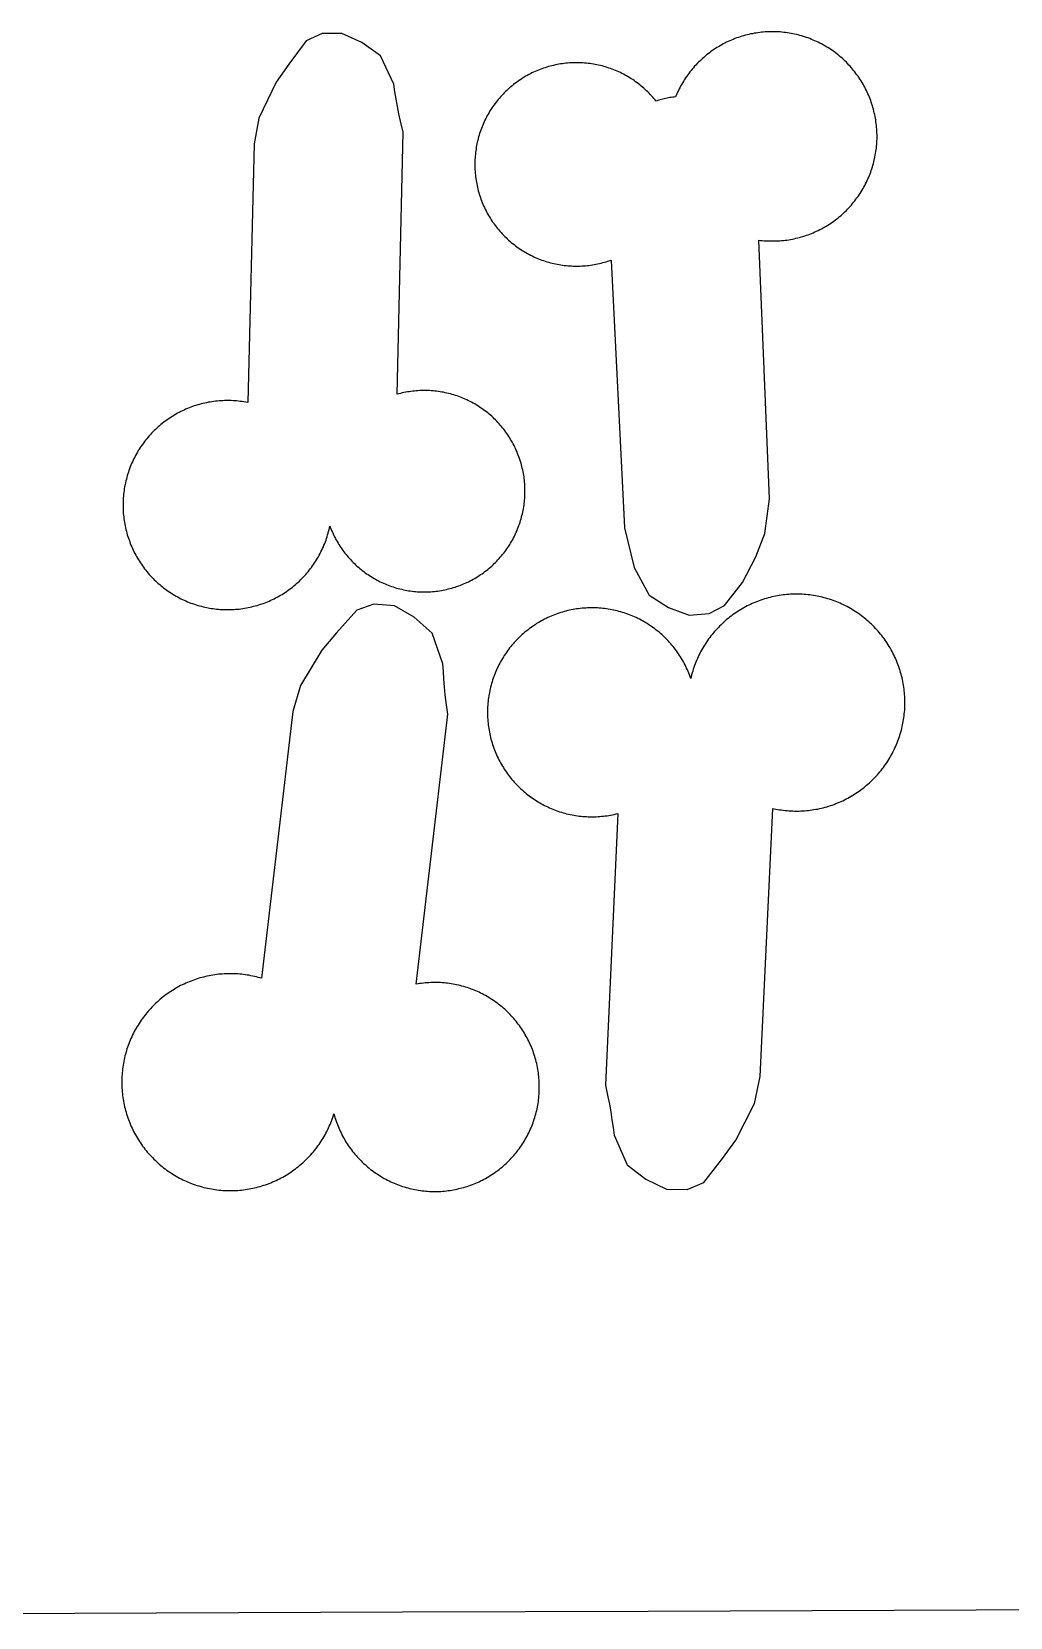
# Model space of a CAD drawing. Extents: x -246 to 246, y -104 to 199.
# Drawn here: x 42.08 to 54.1, y 158.83 to 178.31 of the extents above; entities that cross this region are included whole.
import ezdxf

# ---------------------------------------------------------------- set-up
doc = ezdxf.new("R2010")
doc.units = 0
doc.layers.add('Add_Red', color=1, linetype='Continuous')
doc.layers.add('Outline_Red', color=1, linetype='Continuous')

msp = doc.modelspace()

# ---------------------------------------------------------------- linework, layer by layer
at = {"layer": 'Add_Red'}
for points in [[(44.515, 171.213), (44.538, 171.213), (44.56, 171.214), (44.582, 171.216), (44.605, 171.218), (44.627, 171.22), (44.649, 171.223), (44.672, 171.226), (44.694, 171.229), (44.716, 171.233), (44.738, 171.238), (44.76, 171.242), (44.782, 171.247), (44.803, 171.253), (44.825, 171.258), (44.847, 171.265), (44.868, 171.271), (44.889, 171.278), (44.911, 171.285), (44.932, 171.293), (44.953, 171.301), (44.973, 171.309), (44.994, 171.318), (45.014, 171.327), (45.035, 171.336), (45.055, 171.346), (45.075, 171.356), (45.095, 171.367), (45.114, 171.378), (45.134, 171.389), (45.153, 171.4), (45.172, 171.412), (45.191, 171.424), (45.209, 171.437), (45.228, 171.45), (45.246, 171.463), (45.264, 171.476), (45.282, 171.49), (45.299, 171.504), (45.316, 171.519), (45.333, 171.533), (45.35, 171.548), (45.366, 171.564), (45.382, 171.579), (45.398, 171.595), (45.414, 171.611), (45.429, 171.627), (45.444, 171.644), (45.459, 171.661), (45.473, 171.678), (45.487, 171.696), (45.501, 171.713), (45.515, 171.731), (45.528, 171.749), (45.541, 171.768), (45.553, 171.786), (45.566, 171.805), (45.578, 171.824), (45.589, 171.843), (45.6, 171.862), (45.611, 171.882), (45.622, 171.902), (45.632, 171.922), (45.642, 171.942), (45.651, 171.962), (45.661, 171.983), (45.669, 172.003), (45.678, 172.024), (45.686, 172.045), (45.694, 172.066), (45.701, 172.087), (45.708, 172.108), (45.714, 172.13), (45.721, 172.151), (45.726, 172.173), (45.732, 172.195), (45.737, 172.217), (45.742, 172.239), (45.755, 172.204), (45.763, 172.184), (45.772, 172.164), (45.781, 172.144), (45.79, 172.125), (45.8, 172.106), (45.81, 172.086), (45.82, 172.067), (45.831, 172.049), (45.842, 172.03), (45.853, 172.012), (45.865, 171.993), (45.877, 171.975), (45.889, 171.958), (45.901, 171.94), (45.914, 171.923), (45.927, 171.906), (45.941, 171.889), (45.954, 171.872), (45.968, 171.856), (45.983, 171.839), (45.997, 171.824), (46.012, 171.808), (46.027, 171.793), (46.043, 171.777), (46.058, 171.763), (46.074, 171.748), (46.091, 171.734), (46.107, 171.72), (46.124, 171.706), (46.14, 171.692), (46.158, 171.679), (46.175, 171.666), (46.193, 171.654), (46.21, 171.642), (46.228, 171.63), (46.247, 171.618), (46.265, 171.607), (46.284, 171.596), (46.302, 171.585), (46.321, 171.575), (46.34, 171.565), (46.36, 171.555), (46.379, 171.546), (46.399, 171.537), (46.419, 171.529), (46.439, 171.52), (46.459, 171.512), (46.479, 171.505), (46.499, 171.498), (46.52, 171.491), (46.54, 171.484), (46.561, 171.478), (46.582, 171.472), (46.603, 171.467), (46.624, 171.462), (46.645, 171.457), (46.666, 171.453), (46.687, 171.449), (46.709, 171.445), (46.73, 171.442), (46.751, 171.439), (46.773, 171.437), (46.794, 171.435), (46.816, 171.433), (46.837, 171.432), (46.859, 171.431), (46.881, 171.43), (46.902, 171.43), (46.94, 171.431), (46.961, 171.432), (46.983, 171.433), (47.004, 171.434), (47.026, 171.436), (47.047, 171.439), (47.069, 171.441), (47.09, 171.445), (47.111, 171.448), (47.133, 171.452), (47.154, 171.456), (47.175, 171.461), (47.196, 171.466), (47.217, 171.471), (47.238, 171.477), (47.258, 171.483), (47.279, 171.489), (47.299, 171.496), (47.325, 171.505), (47.345, 171.512), (47.366, 171.52), (47.385, 171.529), (47.405, 171.537), (47.425, 171.546), (47.444, 171.555), (47.464, 171.565), (47.483, 171.575), (47.502, 171.585), (47.521, 171.596), (47.539, 171.607), (47.558, 171.618), (47.576, 171.63), (47.594, 171.642), (47.612, 171.654), (47.629, 171.666), (47.647, 171.679), (47.664, 171.692), (47.681, 171.706), (47.697, 171.72), (47.714, 171.734), (47.73, 171.748), (47.746, 171.763), (47.761, 171.777), (47.777, 171.793), (47.792, 171.808), (47.807, 171.824), (47.821, 171.839), (47.836, 171.856), (47.85, 171.872), (47.863, 171.889), (47.877, 171.906), (47.89, 171.923), (47.903, 171.94), (47.915, 171.958), (47.928, 171.975), (47.94, 171.993), (47.951, 172.012), (47.962, 172.03), (47.973, 172.049), (47.984, 172.067), (47.994, 172.086), (48.004, 172.106), (48.014, 172.125), (48.023, 172.144), (48.032, 172.164), (48.041, 172.184), (48.049, 172.204), (48.057, 172.224), (48.065, 172.244), (48.072, 172.264), (48.079, 172.285), (48.085, 172.306), (48.091, 172.326), (48.097, 172.347), (48.102, 172.368), (48.107, 172.389), (48.112, 172.41), (48.116, 172.431), (48.12, 172.452), (48.124, 172.474), (48.127, 172.495), (48.13, 172.516), (48.132, 172.538), (48.134, 172.559), (48.136, 172.581), (48.137, 172.602), (48.138, 172.624), (48.139, 172.646), (48.139, 172.667), (48.139, 172.693), (48.138, 172.715), (48.137, 172.736), (48.136, 172.758), (48.134, 172.779), (48.132, 172.801), (48.129, 172.822), (48.127, 172.844), (48.123, 172.865), (48.12, 172.886), (48.116, 172.907), (48.111, 172.929), (48.106, 172.95), (48.101, 172.971), (48.096, 172.991), (48.09, 173.012), (48.084, 173.033), (48.072, 173.07), (48.065, 173.09), (48.057, 173.111), (48.049, 173.131), (48.041, 173.151), (48.032, 173.17), (48.023, 173.19), (48.014, 173.209), (48.004, 173.229), (47.994, 173.248), (47.984, 173.267), (47.973, 173.286), (47.962, 173.304), (47.951, 173.323), (47.94, 173.341), (47.928, 173.359), (47.915, 173.377), (47.903, 173.394), (47.89, 173.412), (47.877, 173.429), (47.863, 173.446), (47.85, 173.462), (47.836, 173.479), (47.821, 173.495), (47.807, 173.511), (47.792, 173.527), (47.777, 173.542), (47.761, 173.557), (47.746, 173.572), (47.73, 173.587), (47.714, 173.601), (47.697, 173.615), (47.681, 173.629), (47.664, 173.642), (47.647, 173.655), (47.629, 173.668), (47.612, 173.681), (47.594, 173.693), (47.576, 173.705), (47.558, 173.716), (47.539, 173.728), (47.521, 173.739), (47.502, 173.749), (47.483, 173.759), (47.464, 173.769), (47.444, 173.779), (47.425, 173.788), (47.405, 173.797), (47.385, 173.806), (47.366, 173.814), (47.345, 173.822), (47.325, 173.83), (47.305, 173.837), (47.284, 173.844), (47.264, 173.85), (47.243, 173.856), (47.222, 173.862), (47.201, 173.868), (47.18, 173.873), (47.159, 173.877), (47.138, 173.882), (47.117, 173.885), (47.096, 173.889), (47.074, 173.892), (47.053, 173.895), (47.031, 173.897), (47.01, 173.9), (46.988, 173.901), (46.967, 173.903), (46.945, 173.903), (46.924, 173.904), (46.902, 173.904), (46.866, 173.904), (46.845, 173.903), (46.823, 173.902), (46.802, 173.9), (46.78, 173.898), (46.759, 173.896), (46.737, 173.893), (46.716, 173.89), (46.695, 173.887), (46.673, 173.883), (46.652, 173.879), (46.631, 173.874), (46.61, 173.869), (46.589, 173.864), (46.568, 173.858), (46.641, 177.077), (46.608, 177.212), (46.589, 177.302), (46.571, 177.392), (46.554, 177.483), (46.539, 177.574), (46.526, 177.666), (46.364, 178.015), (46.135, 178.18), (45.889, 178.292), (45.645, 178.289), (45.45, 178.202), (45.236, 177.912), (45.082, 177.692), (44.87, 177.252), (44.812, 176.934), (44.735, 173.756), (44.707, 173.761), (44.684, 173.765), (44.662, 173.768), (44.64, 173.771), (44.618, 173.774), (44.595, 173.776), (44.573, 173.778), (44.551, 173.779), (44.528, 173.78), (44.506, 173.78), (44.484, 173.781), (44.448, 173.78), (44.425, 173.779), (44.403, 173.778), (44.381, 173.777), (44.358, 173.775), (44.336, 173.772), (44.314, 173.769), (44.292, 173.766), (44.269, 173.763), (44.247, 173.759), (44.225, 173.754), (44.203, 173.75), (44.182, 173.745), (44.16, 173.739), (44.138, 173.733), (44.117, 173.727), (44.095, 173.721), (44.074, 173.714), (44.053, 173.706), (44.032, 173.699), (44.011, 173.69), (43.99, 173.682), (43.969, 173.673), (43.949, 173.664), (43.929, 173.655), (43.909, 173.645), (43.889, 173.635), (43.869, 173.624), (43.849, 173.613), (43.83, 173.602), (43.811, 173.59), (43.792, 173.578), (43.773, 173.566), (43.754, 173.554), (43.736, 173.541), (43.718, 173.527), (43.7, 173.514), (43.682, 173.5), (43.665, 173.486), (43.648, 173.472), (43.631, 173.457), (43.614, 173.442), (43.598, 173.426), (43.582, 173.411), (43.566, 173.395), (43.55, 173.379), (43.535, 173.362), (43.52, 173.346), (43.506, 173.329), (43.491, 173.312), (43.477, 173.294), (43.463, 173.276), (43.45, 173.259), (43.437, 173.24), (43.424, 173.222), (43.411, 173.203), (43.399, 173.185), (43.387, 173.166), (43.376, 173.146), (43.365, 173.127), (43.354, 173.107), (43.343, 173.087), (43.333, 173.067), (43.323, 173.047), (43.314, 173.027), (43.305, 173.006), (43.296, 172.986), (43.288, 172.965), (43.28, 172.944), (43.272, 172.923), (43.265, 172.902), (43.258, 172.88), (43.252, 172.859), (43.245, 172.837), (43.24, 172.816), (43.234, 172.794), (43.229, 172.772), (43.225, 172.75), (43.219, 172.719), (43.215, 172.697), (43.212, 172.675), (43.209, 172.653), (43.206, 172.631), (43.204, 172.608), (43.202, 172.586), (43.201, 172.564), (43.2, 172.541), (43.199, 172.519), (43.199, 172.496), (43.2, 172.463), (43.201, 172.44), (43.202, 172.418), (43.203, 172.395), (43.205, 172.373), (43.208, 172.351), (43.21, 172.329), (43.213, 172.306), (43.217, 172.284), (43.221, 172.262), (43.225, 172.24), (43.23, 172.218), (43.235, 172.196), (43.24, 172.175), (43.246, 172.153), (43.252, 172.131), (43.259, 172.11), (43.266, 172.089), (43.273, 172.068), (43.281, 172.046), (43.289, 172.026), (43.297, 172.005), (43.306, 171.984), (43.315, 171.964), (43.324, 171.943), (43.334, 171.923), (43.344, 171.903), (43.355, 171.883), (43.366, 171.864), (43.377, 171.844), (43.389, 171.825), (43.401, 171.806), (43.413, 171.787), (43.425, 171.769), (43.438, 171.75), (43.451, 171.732), (43.465, 171.714), (43.479, 171.697), (43.493, 171.679), (43.507, 171.662), (43.522, 171.645), (43.537, 171.629), (43.552, 171.612), (43.568, 171.596), (43.584, 171.58), (43.6, 171.565), (43.616, 171.549), (43.633, 171.534), (43.65, 171.52), (43.667, 171.505), (43.684, 171.491), (43.702, 171.477), (43.72, 171.464), (43.738, 171.451), (43.756, 171.438), (43.775, 171.425), (43.794, 171.413), (43.813, 171.401), (43.832, 171.39), (43.851, 171.379), (43.871, 171.368), (43.891, 171.357), (43.911, 171.347), (43.931, 171.337), (43.951, 171.328), (43.972, 171.319), (43.992, 171.31), (44.013, 171.301), (44.034, 171.293), (44.055, 171.286), (44.076, 171.278), (44.098, 171.272), (44.119, 171.265), (44.141, 171.259), (44.162, 171.253), (44.184, 171.248), (44.206, 171.243), (44.228, 171.238), (44.261, 171.232), (44.283, 171.228), (44.305, 171.225), (44.327, 171.222), (44.349, 171.219), (44.372, 171.217), (44.394, 171.215), (44.416, 171.214), (44.439, 171.213), (44.461, 171.212), (44.484, 171.212), (44.515, 171.213)], [(50.401, 171.164), (50.59, 171.264), (50.81, 171.544), (50.977, 171.86), (51.086, 172.148), (51.144, 172.572), (51.011, 175.752), (51.033, 175.749), (51.055, 175.747), (51.078, 175.745), (51.1, 175.743), (51.122, 175.742), (51.145, 175.741), (51.179, 175.741), (51.202, 175.741), (51.224, 175.742), (51.247, 175.743), (51.269, 175.744), (51.291, 175.746), (51.314, 175.748), (51.336, 175.75), (51.358, 175.753), (51.38, 175.757), (51.403, 175.76), (51.425, 175.764), (51.447, 175.769), (51.469, 175.774), (51.49, 175.779), (51.512, 175.785), (51.534, 175.791), (51.555, 175.797), (51.577, 175.804), (51.598, 175.811), (51.619, 175.818), (51.64, 175.826), (51.661, 175.834), (51.682, 175.843), (51.702, 175.852), (51.723, 175.861), (51.743, 175.871), (51.763, 175.881), (51.783, 175.891), (51.803, 175.902), (51.822, 175.913), (51.841, 175.924), (51.861, 175.936), (51.88, 175.948), (51.898, 175.961), (51.917, 175.973), (51.935, 175.986), (51.953, 176), (51.971, 176.013), (51.988, 176.027), (52.006, 176.042), (52.023, 176.056), (52.04, 176.071), (52.056, 176.086), (52.072, 176.102), (52.088, 176.117), (52.104, 176.133), (52.12, 176.15), (52.135, 176.166), (52.15, 176.183), (52.164, 176.2), (52.178, 176.217), (52.192, 176.235), (52.206, 176.253), (52.219, 176.271), (52.232, 176.289), (52.245, 176.308), (52.258, 176.326), (52.27, 176.345), (52.281, 176.364), (52.293, 176.384), (52.304, 176.403), (52.314, 176.423), (52.325, 176.443), (52.335, 176.463), (52.344, 176.483), (52.354, 176.504), (52.363, 176.524), (52.371, 176.545), (52.38, 176.566), (52.387, 176.587), (52.395, 176.608), (52.402, 176.629), (52.409, 176.651), (52.415, 176.672), (52.421, 176.694), (52.427, 176.715), (52.435, 176.75), (52.44, 176.772), (52.444, 176.794), (52.448, 176.817), (52.451, 176.839), (52.454, 176.861), (52.457, 176.883), (52.459, 176.906), (52.461, 176.928), (52.463, 176.95), (52.464, 176.973), (52.465, 176.995), (52.465, 177.026), (52.465, 177.049), (52.464, 177.071), (52.463, 177.094), (52.462, 177.116), (52.46, 177.139), (52.458, 177.161), (52.455, 177.183), (52.452, 177.205), (52.449, 177.228), (52.445, 177.25), (52.441, 177.272), (52.437, 177.294), (52.432, 177.316), (52.427, 177.337), (52.421, 177.359), (52.415, 177.381), (52.409, 177.402), (52.402, 177.424), (52.395, 177.445), (52.387, 177.466), (52.38, 177.487), (52.371, 177.508), (52.363, 177.529), (52.354, 177.549), (52.344, 177.57), (52.335, 177.59), (52.325, 177.61), (52.314, 177.63), (52.304, 177.65), (52.293, 177.669), (52.281, 177.689), (52.27, 177.708), (52.258, 177.727), (52.245, 177.745), (52.232, 177.764), (52.219, 177.782), (52.206, 177.8), (52.192, 177.818), (52.178, 177.836), (52.164, 177.853), (52.15, 177.87), (52.135, 177.887), (52.12, 177.903), (52.104, 177.92), (52.088, 177.936), (52.072, 177.951), (52.056, 177.967), (52.04, 177.982), (52.023, 177.997), (52.006, 178.011), (51.988, 178.026), (51.971, 178.04), (51.953, 178.053), (51.935, 178.067), (51.917, 178.08), (51.898, 178.092), (51.88, 178.105), (51.861, 178.117), (51.841, 178.128), (51.822, 178.14), (51.803, 178.151), (51.783, 178.162), (51.763, 178.172), (51.743, 178.182), (51.723, 178.192), (51.702, 178.201), (51.682, 178.21), (51.661, 178.218), (51.64, 178.227), (51.619, 178.235), (51.598, 178.242), (51.561, 178.254), (51.539, 178.261), (51.518, 178.267), (51.496, 178.272), (51.474, 178.278), (51.452, 178.283), (51.43, 178.287), (51.408, 178.292), (51.386, 178.295), (51.364, 178.299), (51.342, 178.302), (51.319, 178.304), (51.297, 178.307), (51.275, 178.309), (51.252, 178.31), (51.23, 178.311), (51.208, 178.312), (51.179, 178.312), (51.157, 178.312), (51.134, 178.311), (51.112, 178.31), (51.09, 178.309), (51.067, 178.307), (51.045, 178.305), (51.023, 178.302), (51, 178.3), (50.978, 178.296), (50.956, 178.293), (50.934, 178.288), (50.912, 178.284), (50.89, 178.279), (50.868, 178.274), (50.847, 178.268), (50.825, 178.262), (50.803, 178.256), (50.782, 178.249), (50.761, 178.242), (50.74, 178.235), (50.719, 178.227), (50.698, 178.218), (50.677, 178.21), (50.656, 178.201), (50.636, 178.192), (50.616, 178.182), (50.596, 178.172), (50.576, 178.162), (50.556, 178.151), (50.536, 178.14), (50.517, 178.128), (50.498, 178.117), (50.479, 178.105), (50.46, 178.092), (50.442, 178.08), (50.424, 178.067), (50.406, 178.053), (50.388, 178.04), (50.37, 178.026), (50.353, 178.011), (50.336, 177.997), (50.319, 177.982), (50.303, 177.967), (50.286, 177.951), (50.27, 177.936), (50.254, 177.92), (50.239, 177.903), (50.224, 177.887), (50.209, 177.87), (50.194, 177.853), (50.18, 177.836), (50.166, 177.818), (50.153, 177.8), (50.139, 177.782), (50.126, 177.764), (50.113, 177.745), (50.101, 177.727), (50.089, 177.708), (50.077, 177.689), (50.066, 177.669), (50.055, 177.65), (50.044, 177.63), (50.034, 177.61), (50.024, 177.59), (50.014, 177.57), (50.005, 177.549), (49.988, 177.511), (49.971, 177.509), (49.954, 177.507), (49.936, 177.504), (49.919, 177.502), (49.902, 177.499), (49.885, 177.495), (49.867, 177.492), (49.85, 177.488), (49.833, 177.484), (49.817, 177.479), (49.8, 177.475), (49.783, 177.47), (49.751, 177.459), (49.737, 177.476), (49.723, 177.493), (49.709, 177.509), (49.694, 177.525), (49.679, 177.541), (49.664, 177.557), (49.649, 177.572), (49.633, 177.587), (49.617, 177.602), (49.601, 177.617), (49.584, 177.631), (49.568, 177.645), (49.551, 177.659), (49.533, 177.672), (49.516, 177.686), (49.498, 177.698), (49.481, 177.711), (49.463, 177.723), (49.444, 177.735), (49.426, 177.747), (49.407, 177.758), (49.388, 177.769), (49.369, 177.779), (49.35, 177.79), (49.33, 177.8), (49.311, 177.809), (49.291, 177.818), (49.271, 177.827), (49.251, 177.836), (49.231, 177.844), (49.211, 177.852), (49.19, 177.859), (49.169, 177.866), (49.149, 177.873), (49.128, 177.879), (49.107, 177.885), (49.086, 177.891), (49.065, 177.896), (49.043, 177.901), (49.022, 177.906), (49.001, 177.91), (48.979, 177.914), (48.958, 177.917), (48.936, 177.92), (48.914, 177.923), (48.893, 177.925), (48.871, 177.927), (48.849, 177.929), (48.828, 177.93), (48.806, 177.931), (48.772, 177.931), (48.75, 177.931), (48.729, 177.93), (48.707, 177.929), (48.685, 177.928), (48.663, 177.926), (48.642, 177.924), (48.62, 177.922), (48.598, 177.919), (48.577, 177.916), (48.555, 177.912), (48.534, 177.908), (48.512, 177.904), (48.491, 177.899), (48.47, 177.894), (48.449, 177.889), (48.428, 177.883), (48.407, 177.877), (48.386, 177.87), (48.365, 177.863), (48.345, 177.856), (48.324, 177.848), (48.304, 177.84), (48.284, 177.832), (48.264, 177.823), (48.244, 177.814), (48.224, 177.805), (48.205, 177.795), (48.186, 177.785), (48.166, 177.774), (48.147, 177.764), (48.129, 177.753), (48.105, 177.738), (48.087, 177.726), (48.069, 177.714), (48.051, 177.702), (48.033, 177.689), (48.015, 177.676), (47.998, 177.663), (47.981, 177.649), (47.964, 177.635), (47.948, 177.621), (47.932, 177.606), (47.916, 177.591), (47.9, 177.576), (47.884, 177.561), (47.869, 177.545), (47.854, 177.529), (47.84, 177.513), (47.825, 177.497), (47.811, 177.48), (47.797, 177.463), (47.784, 177.446), (47.771, 177.429), (47.758, 177.411), (47.745, 177.393), (47.733, 177.375), (47.721, 177.357), (47.709, 177.339), (47.698, 177.32), (47.687, 177.301), (47.676, 177.282), (47.666, 177.263), (47.656, 177.244), (47.647, 177.224), (47.637, 177.204), (47.628, 177.184), (47.62, 177.164), (47.611, 177.144), (47.604, 177.124), (47.596, 177.103), (47.589, 177.083), (47.582, 177.062), (47.576, 177.041), (47.569, 177.02), (47.564, 176.999), (47.558, 176.978), (47.553, 176.957), (47.549, 176.936), (47.545, 176.914), (47.541, 176.893), (47.537, 176.871), (47.534, 176.85), (47.531, 176.828), (47.529, 176.806), (47.527, 176.785), (47.525, 176.763), (47.524, 176.741), (47.523, 176.719), (47.523, 176.682), (47.523, 176.66), (47.523, 176.638), (47.524, 176.616), (47.526, 176.595), (47.527, 176.573), (47.53, 176.551), (47.532, 176.529), (47.535, 176.508), (47.538, 176.486), (47.542, 176.465), (47.546, 176.443), (47.55, 176.422), (47.555, 176.401), (47.56, 176.379), (47.565, 176.358), (47.571, 176.337), (47.577, 176.316), (47.584, 176.296), (47.591, 176.275), (47.598, 176.254), (47.606, 176.234), (47.614, 176.214), (47.622, 176.193), (47.631, 176.173), (47.64, 176.154), (47.65, 176.132), (47.66, 176.113), (47.67, 176.093), (47.68, 176.074), (47.691, 176.055), (47.702, 176.037), (47.714, 176.018), (47.725, 176), (47.737, 175.981), (47.75, 175.963), (47.762, 175.946), (47.775, 175.928), (47.789, 175.911), (47.802, 175.894), (47.816, 175.877), (47.83, 175.861), (47.845, 175.844), (47.86, 175.828), (47.875, 175.812), (47.89, 175.797), (47.906, 175.782), (47.921, 175.767), (47.937, 175.752), (47.954, 175.737), (47.97, 175.723), (47.987, 175.709), (48.004, 175.696), (48.022, 175.683), (48.039, 175.67), (48.057, 175.657), (48.075, 175.645), (48.093, 175.633), (48.112, 175.621), (48.13, 175.61), (48.149, 175.599), (48.168, 175.588), (48.187, 175.578), (48.207, 175.568), (48.226, 175.558), (48.246, 175.548), (48.266, 175.539), (48.286, 175.531), (48.306, 175.522), (48.326, 175.515), (48.347, 175.507), (48.367, 175.5), (48.388, 175.493), (48.409, 175.486), (48.43, 175.48), (48.451, 175.474), (48.472, 175.469), (48.493, 175.464), (48.514, 175.459), (48.536, 175.455), (48.557, 175.451), (48.579, 175.447), (48.6, 175.444), (48.622, 175.441), (48.643, 175.439), (48.665, 175.437), (48.687, 175.435), (48.709, 175.434), (48.73, 175.433), (48.772, 175.432), (48.794, 175.432), (48.816, 175.433), (48.838, 175.434), (48.859, 175.435), (48.881, 175.437), (48.903, 175.439), (48.924, 175.442), (48.946, 175.444), (48.968, 175.448), (48.989, 175.451), (49.011, 175.455), (49.032, 175.459), (49.053, 175.464), (49.074, 175.469), (49.096, 175.475), (49.117, 175.481), (49.138, 175.487), (49.158, 175.493), (49.197, 175.507), (49.197, 175.507), (49.361, 172.217), (49.48, 171.728), (49.665, 171.39), (49.904, 171.24), (50.157, 171.145), (50.401, 171.164)], [(47.062, 164.064), (47.084, 164.065), (47.106, 164.066), (47.129, 164.068), (47.151, 164.07), (47.173, 164.072), (47.196, 164.075), (47.218, 164.078), (47.24, 164.081), (47.262, 164.085), (47.284, 164.089), (47.306, 164.094), (47.328, 164.099), (47.364, 164.108), (47.386, 164.114), (47.407, 164.12), (47.428, 164.127), (47.45, 164.134), (47.471, 164.141), (47.492, 164.149), (47.513, 164.158), (47.533, 164.166), (47.554, 164.175), (47.574, 164.184), (47.594, 164.194), (47.615, 164.204), (47.634, 164.214), (47.654, 164.225), (47.674, 164.236), (47.693, 164.247), (47.712, 164.259), (47.731, 164.271), (47.75, 164.284), (47.768, 164.296), (47.786, 164.309), (47.804, 164.323), (47.822, 164.336), (47.84, 164.35), (47.857, 164.364), (47.874, 164.379), (47.891, 164.394), (47.907, 164.409), (47.923, 164.424), (47.939, 164.44), (47.955, 164.456), (47.971, 164.472), (47.986, 164.489), (48.001, 164.506), (48.015, 164.523), (48.029, 164.54), (48.043, 164.557), (48.057, 164.575), (48.07, 164.593), (48.083, 164.611), (48.096, 164.63), (48.108, 164.649), (48.12, 164.667), (48.132, 164.687), (48.143, 164.706), (48.154, 164.725), (48.165, 164.745), (48.175, 164.765), (48.185, 164.785), (48.195, 164.805), (48.204, 164.826), (48.213, 164.846), (48.222, 164.867), (48.23, 164.888), (48.238, 164.909), (48.245, 164.93), (48.253, 164.951), (48.259, 164.972), (48.266, 164.994), (48.272, 165.015), (48.277, 165.037), (48.283, 165.059), (48.287, 165.081), (48.292, 165.103), (48.296, 165.125), (48.3, 165.147), (48.303, 165.169), (48.306, 165.191), (48.308, 165.214), (48.311, 165.236), (48.312, 165.258), (48.314, 165.281), (48.315, 165.303), (48.315, 165.325), (48.315, 165.348), (48.315, 165.388), (48.314, 165.41), (48.313, 165.433), (48.311, 165.455), (48.309, 165.477), (48.306, 165.5), (48.304, 165.522), (48.3, 165.544), (48.297, 165.566), (48.293, 165.588), (48.288, 165.61), (48.283, 165.636), (48.277, 165.658), (48.272, 165.68), (48.266, 165.702), (48.259, 165.723), (48.253, 165.744), (48.245, 165.766), (48.238, 165.787), (48.23, 165.808), (48.222, 165.829), (48.213, 165.849), (48.204, 165.87), (48.195, 165.89), (48.185, 165.91), (48.175, 165.93), (48.165, 165.95), (48.154, 165.97), (48.143, 165.99), (48.132, 166.009), (48.12, 166.028), (48.108, 166.047), (48.096, 166.066), (48.083, 166.084), (48.07, 166.102), (48.057, 166.12), (48.043, 166.138), (48.029, 166.156), (48.015, 166.173), (48.001, 166.19), (47.986, 166.207), (47.971, 166.223), (47.955, 166.239), (47.939, 166.255), (47.923, 166.271), (47.907, 166.287), (47.891, 166.302), (47.874, 166.316), (47.857, 166.331), (47.84, 166.345), (47.822, 166.359), (47.804, 166.373), (47.786, 166.386), (47.768, 166.399), (47.75, 166.412), (47.731, 166.424), (47.712, 166.436), (47.693, 166.448), (47.674, 166.459), (47.654, 166.47), (47.634, 166.481), (47.615, 166.491), (47.594, 166.501), (47.574, 166.511), (47.554, 166.52), (47.533, 166.529), (47.513, 166.538), (47.492, 166.546), (47.471, 166.554), (47.45, 166.561), (47.428, 166.569), (47.407, 166.575), (47.386, 166.582), (47.364, 166.588), (47.342, 166.593), (47.32, 166.598), (47.299, 166.603), (47.277, 166.608), (47.255, 166.612), (47.233, 166.616), (47.21, 166.619), (47.188, 166.622), (47.166, 166.624), (47.144, 166.626), (47.121, 166.628), (47.099, 166.63), (47.077, 166.631), (47.054, 166.631), (47.032, 166.631), (47.003, 166.631), (46.981, 166.63), (46.959, 166.629), (46.936, 166.628), (46.914, 166.626), (46.892, 166.624), (46.869, 166.621), (46.847, 166.618), (46.825, 166.615), (46.803, 166.611), (47.192, 169.929), (47.172, 170.071), (47.16, 170.166), (47.15, 170.262), (47.142, 170.357), (47.136, 170.453), (47.131, 170.548), (46.997, 170.925), (46.778, 171.118), (46.534, 171.257), (46.282, 171.278), (46.072, 171.207), (45.822, 170.929), (45.642, 170.716), (45.38, 170.282), (45.288, 169.959), (44.9, 166.684), (44.861, 166.694), (44.839, 166.7), (44.816, 166.706), (44.794, 166.711), (44.771, 166.715), (44.748, 166.72), (44.725, 166.723), (44.702, 166.727), (44.679, 166.73), (44.656, 166.733), (44.633, 166.735), (44.609, 166.737), (44.586, 166.738), (44.563, 166.739), (44.54, 166.74), (44.517, 166.74), (44.489, 166.74), (44.465, 166.739), (44.442, 166.738), (44.419, 166.736), (44.396, 166.734), (44.373, 166.732), (44.349, 166.729), (44.326, 166.726), (44.303, 166.723), (44.28, 166.719), (44.258, 166.715), (44.235, 166.71), (44.212, 166.705), (44.19, 166.699), (44.167, 166.693), (44.145, 166.687), (44.122, 166.68), (44.1, 166.673), (44.078, 166.666), (44.056, 166.658), (44.035, 166.65), (44.013, 166.641), (43.991, 166.632), (43.97, 166.623), (43.949, 166.613), (43.928, 166.603), (43.907, 166.593), (43.887, 166.582), (43.866, 166.571), (43.846, 166.559), (43.826, 166.547), (43.806, 166.535), (43.787, 166.522), (43.767, 166.509), (43.748, 166.496), (43.729, 166.483), (43.711, 166.469), (43.692, 166.454), (43.674, 166.44), (43.656, 166.425), (43.639, 166.41), (43.621, 166.394), (43.604, 166.379), (43.587, 166.363), (43.571, 166.346), (43.555, 166.33), (43.539, 166.313), (43.523, 166.295), (43.508, 166.278), (43.493, 166.26), (43.478, 166.242), (43.463, 166.224), (43.449, 166.206), (43.436, 166.187), (43.422, 166.168), (43.409, 166.149), (43.396, 166.129), (43.384, 166.109), (43.372, 166.09), (43.36, 166.07), (43.349, 166.049), (43.338, 166.029), (43.327, 166.008), (43.317, 165.987), (43.307, 165.966), (43.297, 165.945), (43.288, 165.924), (43.279, 165.902), (43.271, 165.88), (43.263, 165.859), (43.255, 165.837), (43.248, 165.815), (43.241, 165.792), (43.229, 165.752), (43.223, 165.73), (43.218, 165.707), (43.213, 165.684), (43.208, 165.662), (43.204, 165.639), (43.2, 165.616), (43.197, 165.593), (43.194, 165.57), (43.191, 165.547), (43.189, 165.523), (43.187, 165.5), (43.186, 165.477), (43.185, 165.454), (43.184, 165.431), (43.184, 165.407), (43.184, 165.381), (43.185, 165.358), (43.186, 165.335), (43.187, 165.312), (43.189, 165.289), (43.191, 165.265), (43.194, 165.242), (43.197, 165.219), (43.201, 165.196), (43.205, 165.173), (43.209, 165.15), (43.214, 165.128), (43.219, 165.105), (43.224, 165.082), (43.23, 165.06), (43.236, 165.037), (43.243, 165.015), (43.25, 164.993), (43.257, 164.971), (43.265, 164.949), (43.273, 164.927), (43.282, 164.906), (43.291, 164.884), (43.3, 164.863), (43.31, 164.842), (43.32, 164.821), (43.33, 164.8), (43.341, 164.779), (43.352, 164.759), (43.364, 164.739), (43.376, 164.719), (43.388, 164.699), (43.4, 164.679), (43.413, 164.66), (43.426, 164.641), (43.44, 164.622), (43.454, 164.603), (43.468, 164.585), (43.482, 164.567), (43.497, 164.549), (43.512, 164.531), (43.528, 164.514), (43.544, 164.497), (43.56, 164.48), (43.576, 164.463), (43.593, 164.447), (43.61, 164.431), (43.627, 164.415), (43.644, 164.4), (43.662, 164.385), (43.68, 164.37), (43.698, 164.356), (43.717, 164.341), (43.735, 164.328), (43.754, 164.314), (43.773, 164.301), (43.793, 164.288), (43.813, 164.276), (43.832, 164.264), (43.852, 164.252), (43.873, 164.24), (43.893, 164.229), (43.914, 164.219), (43.935, 164.208), (43.956, 164.198), (43.977, 164.189), (43.998, 164.18), (44.02, 164.171), (44.041, 164.162), (44.063, 164.154), (44.085, 164.146), (44.107, 164.139), (44.129, 164.132), (44.172, 164.12), (44.194, 164.114), (44.217, 164.109), (44.239, 164.104), (44.262, 164.099), (44.285, 164.095), (44.308, 164.091), (44.331, 164.088), (44.354, 164.085), (44.377, 164.082), (44.4, 164.08), (44.424, 164.078), (44.447, 164.076), (44.47, 164.075), (44.493, 164.075), (44.517, 164.075), (44.54, 164.075), (44.564, 164.075), (44.587, 164.076), (44.61, 164.078), (44.633, 164.08), (44.656, 164.082), (44.679, 164.085), (44.702, 164.088), (44.725, 164.091), (44.748, 164.095), (44.771, 164.099), (44.794, 164.104), (44.817, 164.109), (44.839, 164.114), (44.862, 164.12), (44.884, 164.126), (44.907, 164.133), (44.929, 164.14), (44.951, 164.147), (44.973, 164.155), (44.995, 164.163), (45.016, 164.172), (45.038, 164.181), (45.059, 164.19), (45.08, 164.2), (45.101, 164.21), (45.122, 164.22), (45.143, 164.231), (45.163, 164.242), (45.183, 164.253), (45.203, 164.265), (45.223, 164.277), (45.243, 164.29), (45.262, 164.303), (45.281, 164.316), (45.3, 164.329), (45.319, 164.343), (45.337, 164.357), (45.356, 164.372), (45.374, 164.387), (45.391, 164.402), (45.409, 164.417), (45.426, 164.433), (45.443, 164.449), (45.459, 164.465), (45.476, 164.482), (45.492, 164.499), (45.507, 164.516), (45.523, 164.533), (45.538, 164.551), (45.553, 164.569), (45.567, 164.587), (45.581, 164.606), (45.595, 164.624), (45.608, 164.643), (45.622, 164.662), (45.634, 164.682), (45.647, 164.702), (45.659, 164.721), (45.671, 164.741), (45.682, 164.762), (45.693, 164.782), (45.704, 164.803), (45.715, 164.824), (45.725, 164.845), (45.734, 164.866), (45.743, 164.887), (45.752, 164.909), (45.761, 164.93), (45.769, 164.952), (45.777, 164.974), (45.784, 164.996), (45.791, 165.018), (45.798, 164.994), (45.804, 164.972), (45.811, 164.951), (45.818, 164.93), (45.825, 164.909), (45.833, 164.888), (45.842, 164.867), (45.85, 164.846), (45.859, 164.826), (45.868, 164.805), (45.878, 164.785), (45.888, 164.765), (45.898, 164.745), (45.909, 164.725), (45.92, 164.706), (45.931, 164.687), (45.943, 164.667), (45.955, 164.649), (45.968, 164.63), (45.98, 164.611), (45.993, 164.593), (46.007, 164.575), (46.02, 164.557), (46.034, 164.54), (46.048, 164.523), (46.063, 164.506), (46.078, 164.489), (46.093, 164.472), (46.108, 164.456), (46.124, 164.44), (46.14, 164.424), (46.156, 164.409), (46.173, 164.394), (46.19, 164.379), (46.207, 164.364), (46.224, 164.35), (46.241, 164.336), (46.259, 164.323), (46.277, 164.309), (46.295, 164.296), (46.314, 164.284), (46.333, 164.271), (46.351, 164.259), (46.371, 164.247), (46.39, 164.236), (46.409, 164.225), (46.429, 164.214), (46.449, 164.204), (46.469, 164.194), (46.489, 164.184), (46.51, 164.175), (46.53, 164.166), (46.551, 164.158), (46.572, 164.149), (46.593, 164.141), (46.614, 164.134), (46.635, 164.127), (46.656, 164.12), (46.678, 164.114), (46.699, 164.108), (46.721, 164.102), (46.743, 164.097), (46.765, 164.092), (46.787, 164.088), (46.809, 164.084), (46.831, 164.08), (46.853, 164.077), (46.875, 164.074), (46.898, 164.071), (46.92, 164.069), (46.942, 164.067), (46.965, 164.066), (46.987, 164.065), (47.009, 164.064), (47.032, 164.064), (47.062, 164.064)], [(50.336, 164.175), (50.566, 164.47), (50.73, 164.695), (50.961, 165.146), (51.029, 165.475), (51.184, 168.77), (51.221, 168.762), (51.244, 168.758), (51.267, 168.754), (51.29, 168.751), (51.313, 168.748), (51.336, 168.745), (51.359, 168.743), (51.382, 168.741), (51.405, 168.74), (51.429, 168.739), (51.452, 168.738), (51.475, 168.738), (51.505, 168.738), (51.528, 168.739), (51.551, 168.74), (51.575, 168.741), (51.598, 168.743), (51.621, 168.746), (51.644, 168.748), (51.667, 168.752), (51.69, 168.755), (51.713, 168.759), (51.736, 168.763), (51.759, 168.768), (51.781, 168.773), (51.804, 168.779), (51.826, 168.785), (51.849, 168.791), (51.871, 168.798), (51.893, 168.805), (51.915, 168.812), (51.937, 168.82), (51.959, 168.829), (51.98, 168.837), (52.002, 168.846), (52.023, 168.856), (52.044, 168.865), (52.065, 168.875), (52.086, 168.886), (52.106, 168.897), (52.127, 168.908), (52.147, 168.92), (52.167, 168.931), (52.187, 168.944), (52.206, 168.956), (52.226, 168.969), (52.245, 168.983), (52.264, 168.996), (52.282, 169.01), (52.301, 169.024), (52.319, 169.039), (52.337, 169.054), (52.354, 169.069), (52.372, 169.084), (52.389, 169.1), (52.406, 169.116), (52.422, 169.133), (52.438, 169.149), (52.454, 169.166), (52.47, 169.184), (52.485, 169.201), (52.5, 169.219), (52.515, 169.237), (52.529, 169.255), (52.543, 169.274), (52.557, 169.292), (52.57, 169.311), (52.584, 169.331), (52.596, 169.35), (52.609, 169.37), (52.621, 169.39), (52.632, 169.41), (52.644, 169.43), (52.655, 169.451), (52.665, 169.471), (52.676, 169.492), (52.686, 169.513), (52.695, 169.534), (52.704, 169.556), (52.713, 169.577), (52.722, 169.599), (52.73, 169.621), (52.737, 169.643), (52.745, 169.665), (52.751, 169.687), (52.758, 169.709), (52.764, 169.732), (52.77, 169.754), (52.775, 169.777), (52.783, 169.816), (52.788, 169.839), (52.791, 169.862), (52.795, 169.885), (52.798, 169.908), (52.8, 169.931), (52.803, 169.954), (52.805, 169.977), (52.806, 170.001), (52.807, 170.024), (52.808, 170.047), (52.808, 170.07), (52.807, 170.098), (52.807, 170.121), (52.806, 170.145), (52.804, 170.168), (52.802, 170.191), (52.8, 170.214), (52.797, 170.237), (52.794, 170.26), (52.791, 170.283), (52.787, 170.306), (52.782, 170.329), (52.778, 170.352), (52.773, 170.374), (52.767, 170.397), (52.761, 170.42), (52.755, 170.442), (52.748, 170.464), (52.741, 170.486), (52.734, 170.508), (52.726, 170.53), (52.718, 170.552), (52.709, 170.574), (52.7, 170.595), (52.691, 170.616), (52.681, 170.638), (52.671, 170.659), (52.66, 170.679), (52.65, 170.7), (52.639, 170.72), (52.627, 170.741), (52.615, 170.761), (52.603, 170.78), (52.59, 170.8), (52.577, 170.819), (52.564, 170.838), (52.551, 170.857), (52.537, 170.876), (52.523, 170.894), (52.508, 170.912), (52.493, 170.93), (52.478, 170.948), (52.462, 170.965), (52.447, 170.982), (52.431, 170.999), (52.414, 171.016), (52.398, 171.032), (52.381, 171.048), (52.364, 171.064), (52.346, 171.079), (52.328, 171.094), (52.31, 171.109), (52.292, 171.123), (52.274, 171.137), (52.255, 171.151), (52.236, 171.165), (52.217, 171.178), (52.197, 171.19), (52.178, 171.203), (52.158, 171.215), (52.138, 171.227), (52.117, 171.238), (52.097, 171.249), (52.076, 171.26), (52.055, 171.27), (52.034, 171.28), (52.013, 171.29), (51.992, 171.299), (51.97, 171.308), (51.949, 171.316), (51.927, 171.324), (51.905, 171.332), (51.883, 171.339), (51.86, 171.346), (51.838, 171.353), (51.816, 171.359), (51.793, 171.364), (51.771, 171.37), (51.729, 171.379), (51.707, 171.383), (51.684, 171.387), (51.661, 171.39), (51.638, 171.393), (51.614, 171.396), (51.591, 171.398), (51.568, 171.4), (51.545, 171.401), (51.522, 171.402), (51.498, 171.403), (51.475, 171.403), (51.45, 171.403), (51.426, 171.402), (51.403, 171.401), (51.38, 171.4), (51.357, 171.398), (51.333, 171.395), (51.31, 171.393), (51.287, 171.39), (51.264, 171.386), (51.241, 171.382), (51.219, 171.378), (51.196, 171.373), (51.173, 171.368), (51.15, 171.363), (51.128, 171.357), (51.106, 171.351), (51.083, 171.344), (51.061, 171.337), (51.039, 171.33), (51.017, 171.322), (50.995, 171.314), (50.974, 171.305), (50.952, 171.296), (50.931, 171.287), (50.91, 171.277), (50.889, 171.267), (50.868, 171.257), (50.847, 171.246), (50.827, 171.235), (50.807, 171.223), (50.787, 171.211), (50.767, 171.199), (50.747, 171.187), (50.728, 171.174), (50.709, 171.161), (50.69, 171.147), (50.671, 171.133), (50.653, 171.119), (50.635, 171.105), (50.617, 171.09), (50.599, 171.075), (50.582, 171.059), (50.565, 171.043), (50.548, 171.027), (50.531, 171.011), (50.515, 170.994), (50.499, 170.978), (50.483, 170.96), (50.468, 170.943), (50.453, 170.925), (50.438, 170.907), (50.424, 170.889), (50.409, 170.871), (50.396, 170.852), (50.382, 170.833), (50.369, 170.814), (50.356, 170.794), (50.344, 170.775), (50.332, 170.755), (50.32, 170.735), (50.308, 170.714), (50.297, 170.694), (50.287, 170.673), (50.276, 170.652), (50.266, 170.631), (50.257, 170.61), (50.247, 170.589), (50.239, 170.567), (50.23, 170.546), (50.222, 170.524), (50.214, 170.502), (50.207, 170.48), (50.2, 170.458), (50.193, 170.435), (50.187, 170.413), (50.181, 170.391), (50.176, 170.368), (50.168, 170.39), (50.16, 170.411), (50.152, 170.432), (50.144, 170.452), (50.135, 170.473), (50.125, 170.493), (50.116, 170.514), (50.106, 170.534), (50.095, 170.554), (50.085, 170.573), (50.074, 170.593), (50.062, 170.612), (50.051, 170.631), (50.039, 170.65), (50.026, 170.669), (50.014, 170.687), (50.001, 170.705), (49.987, 170.723), (49.974, 170.741), (49.96, 170.759), (49.945, 170.776), (49.931, 170.793), (49.916, 170.81), (49.901, 170.826), (49.885, 170.843), (49.87, 170.859), (49.854, 170.874), (49.837, 170.89), (49.821, 170.905), (49.804, 170.92), (49.787, 170.934), (49.77, 170.948), (49.752, 170.962), (49.735, 170.976), (49.717, 170.989), (49.698, 171.002), (49.68, 171.015), (49.661, 171.027), (49.642, 171.04), (49.623, 171.051), (49.604, 171.063), (49.584, 171.074), (49.565, 171.084), (49.545, 171.095), (49.525, 171.105), (49.505, 171.114), (49.484, 171.124), (49.464, 171.133), (49.443, 171.141), (49.422, 171.149), (49.401, 171.157), (49.38, 171.165), (49.359, 171.172), (49.337, 171.178), (49.316, 171.185), (49.294, 171.191), (49.273, 171.196), (49.251, 171.202), (49.229, 171.207), (49.207, 171.211), (49.185, 171.215), (49.163, 171.219), (49.141, 171.222), (49.118, 171.225), (49.096, 171.228), (49.074, 171.23), (49.052, 171.231), (49.029, 171.233), (49.007, 171.234), (48.984, 171.234), (48.962, 171.235), (48.93, 171.234), (48.908, 171.233), (48.886, 171.232), (48.863, 171.231), (48.841, 171.229), (48.819, 171.227), (48.796, 171.224), (48.774, 171.221), (48.752, 171.217), (48.73, 171.213), (48.708, 171.209), (48.686, 171.205), (48.664, 171.2), (48.642, 171.194), (48.621, 171.188), (48.599, 171.182), (48.578, 171.176), (48.544, 171.165), (48.523, 171.157), (48.502, 171.149), (48.481, 171.141), (48.46, 171.133), (48.44, 171.124), (48.42, 171.114), (48.399, 171.105), (48.379, 171.095), (48.359, 171.084), (48.34, 171.074), (48.32, 171.063), (48.301, 171.051), (48.282, 171.04), (48.263, 171.027), (48.244, 171.015), (48.226, 171.002), (48.207, 170.989), (48.189, 170.976), (48.172, 170.962), (48.154, 170.948), (48.137, 170.934), (48.12, 170.92), (48.103, 170.905), (48.087, 170.89), (48.07, 170.874), (48.054, 170.859), (48.039, 170.843), (48.023, 170.826), (48.008, 170.81), (47.993, 170.793), (47.979, 170.776), (47.964, 170.759), (47.95, 170.741), (47.937, 170.723), (47.923, 170.705), (47.91, 170.687), (47.898, 170.669), (47.885, 170.65), (47.873, 170.631), (47.862, 170.612), (47.85, 170.593), (47.839, 170.573), (47.829, 170.554), (47.818, 170.534), (47.808, 170.514), (47.799, 170.493), (47.789, 170.473), (47.78, 170.452), (47.772, 170.432), (47.764, 170.411), (47.756, 170.39), (47.748, 170.369), (47.741, 170.348), (47.734, 170.326), (47.728, 170.305), (47.722, 170.283), (47.716, 170.261), (47.711, 170.24), (47.706, 170.218), (47.702, 170.196), (47.698, 170.174), (47.694, 170.152), (47.691, 170.13), (47.688, 170.107), (47.685, 170.085), (47.683, 170.063), (47.681, 170.04), (47.68, 170.018), (47.679, 169.996), (47.679, 169.973), (47.678, 169.951), (47.679, 169.909), (47.68, 169.886), (47.681, 169.864), (47.683, 169.842), (47.685, 169.819), (47.688, 169.797), (47.69, 169.775), (47.694, 169.753), (47.697, 169.731), (47.701, 169.709), (47.706, 169.687), (47.711, 169.665), (47.716, 169.643), (47.721, 169.621), (47.727, 169.6), (47.734, 169.576), (47.741, 169.554), (47.748, 169.533), (47.756, 169.512), (47.764, 169.491), (47.772, 169.47), (47.78, 169.449), (47.789, 169.429), (47.799, 169.408), (47.808, 169.388), (47.818, 169.368), (47.829, 169.348), (47.839, 169.329), (47.85, 169.309), (47.862, 169.29), (47.873, 169.271), (47.885, 169.252), (47.898, 169.233), (47.91, 169.215), (47.923, 169.196), (47.937, 169.178), (47.95, 169.161), (47.964, 169.143), (47.979, 169.126), (47.993, 169.109), (48.008, 169.092), (48.023, 169.075), (48.039, 169.059), (48.054, 169.043), (48.07, 169.028), (48.087, 169.012), (48.103, 168.997), (48.12, 168.982), (48.137, 168.968), (48.154, 168.953), (48.172, 168.939), (48.189, 168.926), (48.207, 168.912), (48.226, 168.899), (48.244, 168.887), (48.263, 168.874), (48.282, 168.862), (48.301, 168.851), (48.32, 168.839), (48.34, 168.828), (48.359, 168.818), (48.379, 168.807), (48.399, 168.797), (48.42, 168.788), (48.44, 168.778), (48.46, 168.769), (48.481, 168.761), (48.502, 168.753), (48.523, 168.745), (48.544, 168.737), (48.565, 168.73), (48.587, 168.723), (48.608, 168.717), (48.63, 168.711), (48.651, 168.705), (48.673, 168.7), (48.695, 168.695), (48.717, 168.691), (48.739, 168.687), (48.761, 168.683), (48.783, 168.68), (48.806, 168.677), (48.828, 168.674), (48.85, 168.672), (48.872, 168.67), (48.895, 168.669), (48.917, 168.668), (48.94, 168.667), (48.962, 168.667), (48.992, 168.668), (49.014, 168.668), (49.037, 168.669), (49.059, 168.671), (49.081, 168.673), (49.104, 168.675), (49.126, 168.678), (49.148, 168.681), (49.17, 168.684), (49.192, 168.688), (49.214, 168.692), (49.236, 168.697), (49.258, 168.702), (49.28, 168.707), (49.128, 165.369), (49.158, 165.229), (49.176, 165.135), (49.193, 165.041), (49.208, 164.946), (49.222, 164.852), (49.233, 164.757), (49.393, 164.39), (49.626, 164.214), (49.879, 164.092), (50.132, 164.089), (50.336, 164.175)]]:
    msp.add_lwpolyline(points, dxfattribs=at)
at = {"layer": 'Outline_Red'}
msp.add_lwpolyline([(28.506, 158.833), (31.527, 158.844), (34.548, 158.855), (37.569, 158.866), (40.59, 158.877), (43.611, 158.888), (46.632, 158.899), (49.653, 158.91), (52.674, 158.921), (55.695, 158.932)], dxfattribs=at)

doc.saveas('drawing.dxf')
